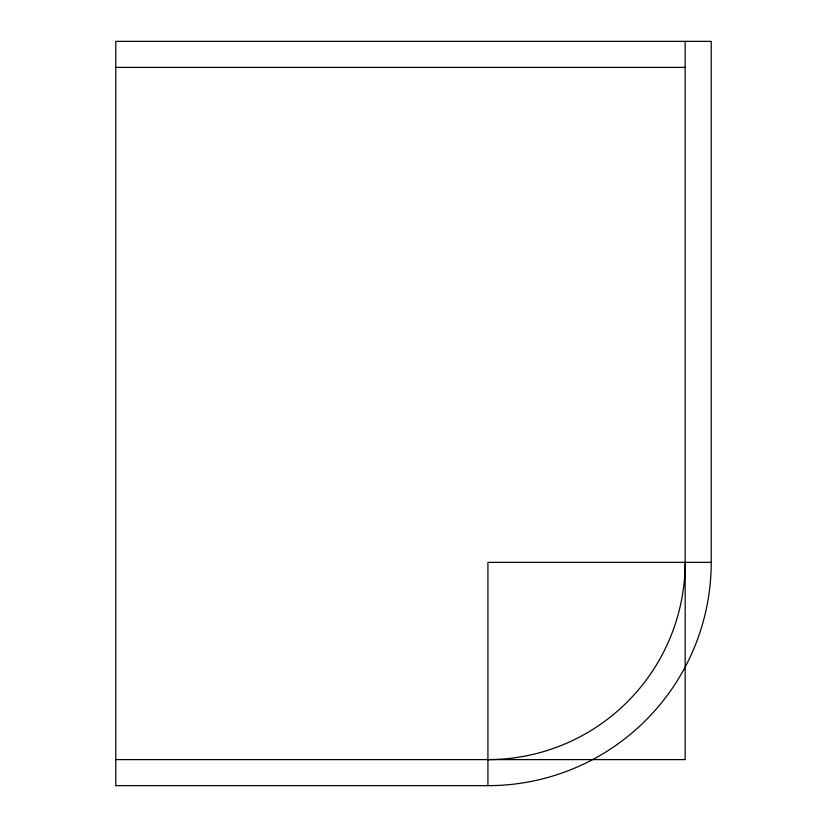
<?xml version="1.0" encoding="UTF-8"?>
<svg xmlns="http://www.w3.org/2000/svg" width="827" height="827" viewBox="0 0 827 827"><rect width="100%" height="100%" fill="white"/><g stroke="black" fill="none" stroke-linecap="round" stroke-linejoin="round"><path stroke-width="1.24" d="M115.78 67.4L685.169 67.4M711.22 562.36L487.93 562.36L487.93 785.65L115.78 785.65L115.78 41.35L711.22 41.35L711.22 562.36A223.29 223.29 0 0 1 487.93 785.65M115.78 759.599L685.169 759.599L685.169 41.35M685.169 562.36A197.239 197.239 0 0 1 487.93 759.599"/></g></svg>
